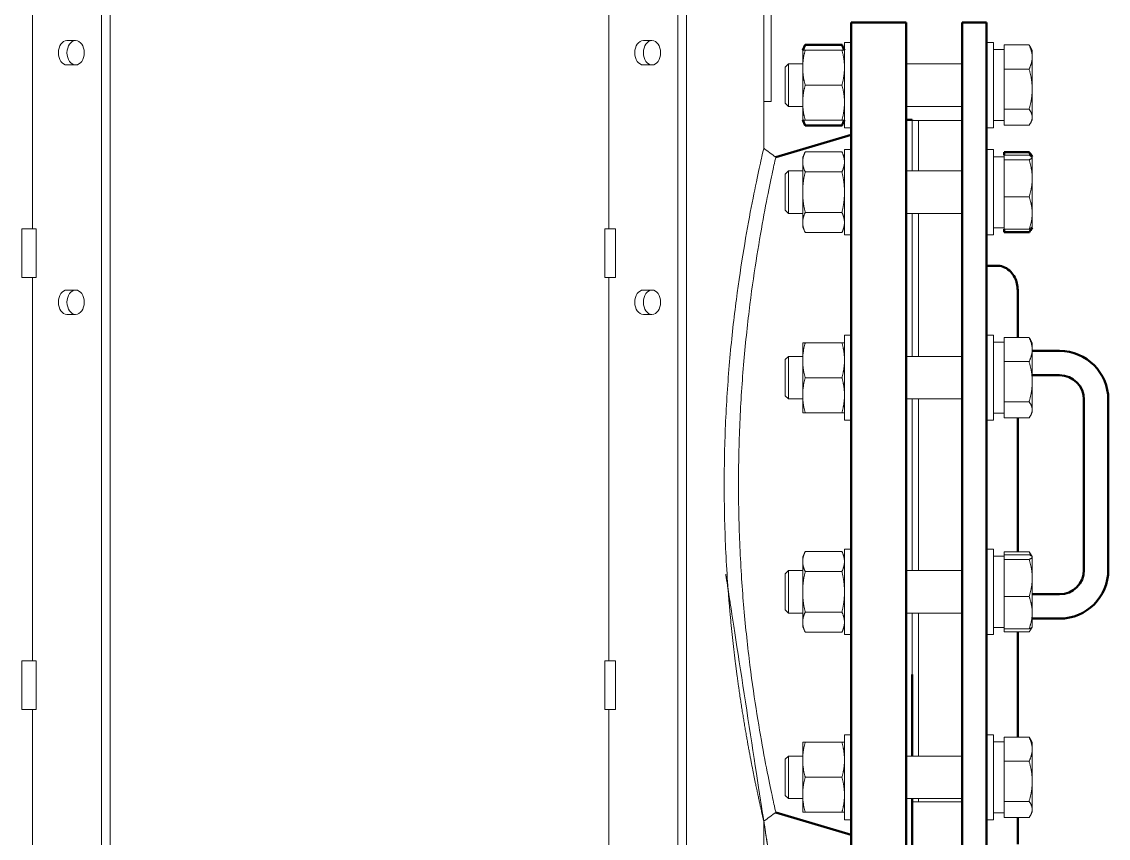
# Model space of a CAD drawing. Header units: inches. Extents: x 20 to 536, y 8 to 344.
# Drawn here: x 125.59 to 147.92, y 90.6 to 107.38 of the extents above; entities that cross this region are included whole.
import ezdxf

# ---------------------------------------------------------------- set-up
doc = ezdxf.new("R2010")
doc.units = ezdxf.units.IN
doc.header["$LTSCALE"] = 16
doc.header["$MEASUREMENT"] = 0
doc.layers.add('Visible (ANSI)', color=7, linetype='Continuous', lineweight=50)

msp = doc.modelspace()

# ---------------------------------------------------------------- linework, layer by layer
at = {"layer": 'Visible (ANSI)', "linetype": 'Continuous', "lineweight": 18}
for p, q in [((140.8424364950176, 104.7793443853325), (140.8424364950176, 126.1182520764496)), ((127.2307113046314, 84.86565376194834), (127.2307113046314, 113.6156537619483)), ((127.4074879999281, 113.6156537619483), (127.4074879999281, 84.86565376194834)), ((139.0747498895096, 84.86565376194834), (139.0747498895096, 113.6156537619483)), ((139.2515265848062, 113.6156537619483), (139.2515265848062, 84.86565376194832)), ((125.8164977422587, 111.0056537619483), (125.8164977422587, 103.1256537619483)), ((137.6605363271369, 111.0056537619483), (137.6605363271369, 103.1256537619483)), ((140.9967710673437, 108.2406537619484), (140.9967710673437, 105.7406537619484)), ((126.5236045234451, 106.9906537619483), (126.7003812187417, 106.9906537619483)), ((138.3676431083232, 106.9906537619483), (138.5444198036198, 106.9906537619483)), ((142.4997872552088, 106.9510232854053), (142.4997872552088, 105.2010232854053)), ((142.6404122552088, 106.9510232854053), (142.4997872552088, 106.9510232854053)), ((145.5610372552088, 106.9510232854053), (145.4204122552088, 106.9510232854053)), ((145.5610372552088, 105.2010232854053), (145.5610372552088, 106.9510232854053)), ((141.6407872552088, 106.7950232854053), (141.6407872552086, 106.4355232854053)), ((141.6926545101151, 106.7950232854053), (142.4479200003022, 106.7950232854053)), ((145.7800372552088, 106.8055232854053), (145.5610372552088, 106.8055232854053)), ((145.7800372552087, 106.7272982821827), (145.7800372552088, 106.9004222625747)), ((145.7800372552088, 106.9004222625747), (146.2939660945222, 106.9004222625747)), ((145.7800372552087, 106.7272982821827), (145.7800372552086, 106.5784232514915)), ((146.3581622552088, 106.7947732854053), (146.3210598768252, 106.8590364898474)), ((146.3581622552087, 106.6528607668371), (146.3581622552088, 106.7947732854053)), ((141.2800372552088, 106.4473732854053), (141.3461911922167, 106.5135232854053)), ((141.3461911922167, 106.5135232854053), (141.3461911922167, 105.6385232854053)), ((141.6407872552088, 106.5135232854053), (141.3461911922167, 106.5135232854053)), ((144.9204122552088, 106.5135232854053), (143.7654122552088, 106.5135232854053)), ((145.7800372552086, 106.4052992710996), (145.7800372552086, 106.5784232514915)), ((146.3581622552086, 105.9930997825149), (146.3581622552087, 106.6528607668371)), ((126.7003812187417, 106.4906537619483), (126.5236045234451, 106.4906537619483)), ((138.5444198036198, 106.4906537619483), (138.3676431083232, 106.4906537619483)), ((141.2800372552088, 105.7046732854053), (141.2800372552088, 106.4473732854053)), ((141.6407872552086, 106.4355232854053), (141.6407872552086, 105.7165232854053)), ((145.7800372552086, 106.1170411315747), (145.7800372552086, 106.4052992710996)), ((145.7800372552086, 106.4052992710996), (146.2939660945219, 106.4052992710996)), ((141.692654510115, 106.0760232854053), (142.4479200003021, 106.0760232854053)), ((145.7800372552086, 106.1170411315747), (145.7800372552086, 105.8691584334551)), ((145.7800372552086, 105.5809002939302), (145.7800372552086, 105.8691584334551)), ((146.3581622552087, 105.4162623010831), (146.3581622552086, 105.9930997825149)), ((140.8424364950222, 105.7406537619484), (140.8686302841127, 105.7406537619484)), ((140.9967710673437, 105.7406537619484), (140.8686302841128, 105.7406537619484)), ((141.2800372552088, 105.7046732854053), (141.3461911922167, 105.6385232854053)), ((141.6407872552088, 105.6385232854053), (141.3461911922167, 105.6385232854053)), ((141.6407872552086, 105.7165232854053), (141.6407872552088, 105.3570232854053)), ((144.9204122552088, 105.6385232854053), (143.7654122552088, 105.6385232854053)), ((145.7800372552087, 105.4657661347973), (145.7800372552086, 105.5809002939302)), ((145.7800372552086, 105.5809002939302), (146.293966094522, 105.5809002939302)), ((145.7800372552087, 105.4657661347973), (145.7800372552088, 105.3667584673689)), ((146.3581622552088, 105.3572732854053), (146.3581622552087, 105.4162623010831)), ((141.6926545101151, 105.3570232854053), (142.4479200003022, 105.3570232854053)), ((142.6404122552088, 105.2010232854053), (142.4997872552088, 105.2010232854053)), ((143.8904122552092, 105.3505187619417), (143.8904122552081, 104.3135614020337)), ((143.8904122552092, 105.3505187619417), (144.0204122552092, 105.3505187619417)), ((144.0204122552081, 104.3135614020337), (144.0204122552092, 105.3505187619417)), ((144.0204122552081, 104.3135614020337), (144.0204122552092, 105.3505187619417)), ((144.0204122552092, 105.3505187619417), (144.9204122552092, 105.3505187619417)), ((145.5610372552088, 105.2010232854053), (145.4204122552088, 105.2010232854053)), ((145.7800372552088, 105.3465232854053), (145.5610372552088, 105.3465232854053)), ((145.7800372552088, 105.251624308236), (145.7800372552088, 105.3667584673689)), ((145.7800372552088, 105.251624308236), (146.2939660945222, 105.251624308236)), ((146.3581622552088, 105.3572732854053), (146.3210598768252, 105.2930100809632)), ((142.4997872552077, 104.7510614020338), (142.4997872552077, 103.0010614020337)), ((142.6404122552077, 104.7510614020338), (142.4997872552077, 104.7510614020338)), ((145.5610372552077, 104.7510614020338), (145.4204122552077, 104.7510614020338)), ((145.5610372552077, 103.0010614020337), (145.5610372552077, 104.7510614020338)), ((141.6407872552077, 104.5950614020337), (141.6926545101141, 104.7062910891284)), ((141.6407872552077, 104.5950614020337), (141.6407872552076, 104.4987336673548)), ((141.6407872552076, 104.4987336673548), (141.6407872552074, 103.8760614020338)), ((141.6926545101141, 104.7062910891284), (142.4479200003013, 104.7062910891284)), ((142.4997872552077, 104.5950614020337), (142.4479200003013, 104.7062910891284)), ((145.7800372552077, 104.6055614020338), (145.5610372552077, 104.6055614020338)), ((145.7800372552077, 104.6055614020338), (145.7800372552078, 104.6378877658322)), ((145.7800372552078, 104.6378877658322), (146.2939660945211, 104.6378877658322)), ((145.7800372552077, 104.6055614020338), (145.7800372552076, 104.5756163913145)), ((145.7800372552075, 104.5421359524004), (145.7800372552076, 104.5756163913145)), ((145.7800372552075, 104.2757568612671), (145.7800372552075, 104.5421359524004)), ((145.7800372552075, 104.5421359524004), (146.2939660945209, 104.5421359524004)), ((146.3581622552077, 104.5948114020338), (146.3553726096053, 104.5996432099522)), ((146.3581622552076, 104.5900118591163), (146.3581622552077, 104.5948114020338)), ((146.3581622552074, 104.1612227705011), (146.3581622552076, 104.5900118591163)), ((141.2800372552077, 104.2474114020337), (141.3461911922155, 104.3135614020337)), ((141.3461911922155, 104.3135614020337), (141.3461911922155, 103.4385614020338)), ((141.6407872552076, 104.3135614020337), (141.3461911922155, 104.3135614020337)), ((141.6926545101139, 104.2911762455811), (142.447920000301, 104.2911762455811)), ((144.9204122552077, 104.3135614020337), (143.7654122552077, 104.3135614020337)), ((145.7800372552075, 104.2757568612671), (145.7800372552075, 104.0466886797351)), ((141.2800372552077, 103.5047114020338), (141.2800372552077, 104.2474114020337)), ((145.7800372552074, 103.7803095886019), (145.7800372552075, 104.0466886797351)), ((146.3581622552075, 103.4472723134186), (146.3581622552074, 104.1612227705011)), ((141.6407872552075, 103.8760614020338), (141.6407872552076, 103.2533891367127)), ((145.7800372552075, 103.5474109363828), (145.7800372552074, 103.7803095886019)), ((145.7800372552074, 103.7803095886019), (146.2939660945208, 103.7803095886019)), ((141.2800372552077, 103.5047114020338), (141.3461911922155, 103.4385614020338)), ((141.6407872552076, 103.4385614020338), (141.3461911922155, 103.4385614020338)), ((141.6926545101139, 103.4609465584864), (142.447920000301, 103.4609465584864)), ((144.9204122552077, 103.4385614020338), (143.7654122552077, 103.4385614020338)), ((143.8904122552078, 103.4385614020338), (143.8904122552072, 100.5031156453195)), ((144.0204122552072, 100.5031156453195), (144.0204122552077, 103.4385614020338)), ((144.0204122552072, 100.5031156453195), (144.0204122552077, 103.4385614020338)), ((145.7800372552075, 103.5474109363828), (145.7800372552075, 103.3471336904544)), ((146.3581622552077, 103.1573114020338), (146.3581622552075, 103.4472723134186)), ((141.6407872552076, 103.2533891367127), (141.6407872552077, 103.1570614020338)), ((141.6407872552077, 103.1570614020338), (141.6926545101141, 103.0458317149391)), ((142.4997872552077, 103.1570614020338), (142.4479200003012, 103.0458317149391)), ((145.7800372552076, 103.1142350382353), (145.7800372552075, 103.3471336904544)), ((146.3581622552077, 103.1573114020338), (146.3553726096053, 103.1524795941153)), ((125.5934338435911, 103.1256537619483), (125.8931231220324, 103.1256537619483)), ((125.5934338435911, 103.1256537619483), (125.5934338435911, 102.1256537619483)), ((125.8931231220324, 103.1256537619483), (125.8931231220324, 102.1256537619483)), ((137.5728009048777, 103.1256537619483), (137.7931188486094, 103.1256537619483)), ((137.5728009048777, 103.1256537619483), (137.5728009048777, 102.1256537619483)), ((137.7931188486094, 103.1256537619483), (137.7931188486094, 102.1256537619483)), ((141.6926545101141, 103.0458317149391), (142.4479200003012, 103.0458317149391)), ((142.6404122552077, 103.0010614020337), (142.4997872552077, 103.0010614020337)), ((145.5610372552077, 103.0010614020337), (145.4204122552077, 103.0010614020337)), ((145.7800372552077, 103.1465614020338), (145.5610372552077, 103.1465614020338)), ((145.7800372552076, 103.1142350382353), (146.293966094521, 103.1142350382353)), ((125.5934338435911, 102.1256537619483), (125.8931231220324, 102.1256537619483)), ((125.8164977422587, 102.1256537619483), (125.8164977422587, 94.24565376194832)), ((137.5728009048777, 102.1256537619483), (137.7931188486094, 102.1256537619483)), ((137.6605363271369, 102.1256537619483), (137.6605363271369, 94.24565376194832)), ((126.5236045234451, 101.8656537619483), (126.7003812187417, 101.8656537619483)), ((138.3676431083232, 101.8656537619483), (138.5444198036198, 101.8656537619483)), ((126.7003812187417, 101.3656537619483), (126.5236045234451, 101.3656537619483)), ((138.5444198036198, 101.3656537619483), (138.3676431083232, 101.3656537619483)), ((142.499787255207, 100.9406156453195), (142.499787255207, 99.19061564531947)), ((142.640412255207, 100.9406156453195), (142.499787255207, 100.9406156453195)), ((145.561037255207, 100.9406156453195), (145.420412255207, 100.9406156453195)), ((145.561037255207, 99.19061564531945), (145.561037255207, 100.9406156453195)), ((141.640787255207, 100.7846156453195), (141.6407872552068, 100.4251156453195)), ((141.6926545101133, 100.7846156453195), (142.4479200003005, 100.7846156453195)), ((145.780037255207, 100.7951156453195), (145.561037255207, 100.7951156453195)), ((145.7800372552069, 100.7168906420969), (145.780037255207, 100.8900146224888)), ((145.780037255207, 100.8900146224888), (146.2939660945204, 100.8900146224888)), ((145.7800372552069, 100.7168906420969), (145.7800372552068, 100.5680156114056)), ((146.358162255207, 100.7843656453195), (146.3210598768234, 100.8486288497616)), ((146.3581622552069, 100.6424531267512), (146.358162255207, 100.7843656453195)), ((141.280037255207, 100.4369656453195), (141.3461911922149, 100.5031156453195)), ((141.3461911922149, 100.5031156453195), (141.3461911922149, 99.62811564531947)), ((141.640787255207, 100.5031156453195), (141.3461911922149, 100.5031156453195)), ((144.920412255207, 100.5031156453195), (143.765412255207, 100.5031156453195)), ((145.7800372552068, 100.3948916310137), (145.7800372552068, 100.5680156114056)), ((146.3581622552068, 99.98269214242903), (146.3581622552069, 100.6424531267512)), ((141.280037255207, 99.69426564531946), (141.280037255207, 100.4369656453195)), ((141.6407872552068, 100.4251156453195), (141.6407872552068, 99.70611564531947)), ((145.7800372552068, 100.1066334914889), (145.7800372552068, 100.3948916310137)), ((145.7800372552068, 100.3948916310137), (146.2939660945202, 100.3948916310137)), ((141.6926545101132, 100.0656156453195), (142.4479200003003, 100.0656156453195)), ((145.7800372552068, 100.1066334914889), (145.7800372552068, 99.8587507933692)), ((145.7800372552068, 99.57049265384437), (145.7800372552068, 99.8587507933692)), ((146.3581622552069, 99.40585466099725), (146.3581622552068, 99.98269214242903)), ((141.280037255207, 99.69426564531946), (141.3461911922149, 99.62811564531947)), ((141.640787255207, 99.62811564531947), (141.3461911922149, 99.62811564531947)), ((141.6407872552068, 99.70611564531947), (141.640787255207, 99.34661564531947)), ((144.920412255207, 99.62811564531947), (143.765412255207, 99.62811564531947)), ((143.8904122552071, 99.62811564531947), (143.8904122552072, 96.10319187857662)), ((144.0204122552072, 96.10319187857664), (144.0204122552071, 99.62811564531947)), ((144.0204122552072, 96.10319187857662), (144.0204122552071, 99.62811564531947)), ((145.7800372552069, 99.45535849471146), (145.7800372552068, 99.57049265384437)), ((145.7800372552068, 99.57049265384437), (146.2939660945202, 99.57049265384437)), ((145.7800372552069, 99.45535849471146), (145.780037255207, 99.35635082728305)), ((145.780037255207, 99.24121666815013), (145.780037255207, 99.35635082728305)), ((146.358162255207, 99.34686564531947), (146.3581622552069, 99.40585466099725)), ((141.6926545101133, 99.34661564531947), (142.4479200003005, 99.34661564531947)), ((142.640412255207, 99.19061564531947), (142.499787255207, 99.19061564531947)), ((145.561037255207, 99.19061564531945), (145.420412255207, 99.19061564531945)), ((145.780037255207, 99.33611564531947), (145.561037255207, 99.33611564531947)), ((145.780037255207, 99.24121666815013), (146.2939660945204, 99.24121666815013)), ((146.358162255207, 99.34686564531947), (146.3210598768234, 99.2826024408774)), ((141.640787255207, 96.38469187857663), (141.6926545101135, 96.49592156567131)), ((141.6926545101135, 96.49592156567131), (142.4479200003006, 96.49592156567131)), ((142.499787255207, 96.38469187857663), (142.4479200003006, 96.49592156567131)), ((142.499787255207, 96.54069187857664), (142.499787255207, 94.79069187857664)), ((142.640412255207, 96.54069187857664), (142.499787255207, 96.54069187857664)), ((145.561037255207, 96.54069187857664), (145.420412255207, 96.54069187857664)), ((145.561037255207, 94.79069187857662), (145.561037255207, 96.54069187857664)), ((145.7800372552119, 96.42751824237511), (145.7800372552119, 96.49009085574653)), ((145.7800372552119, 96.49009085574653), (146.2939660945252, 96.49009085574653)), ((141.640787255207, 96.38469187857663), (141.6407872552069, 96.28836414389764)), ((141.6407872552069, 96.28836414389764), (141.6407872552068, 95.66569187857664)), ((145.780037255207, 96.39519187857663), (145.561037255207, 96.39519187857663)), ((145.780037255207, 96.39519187857664), (145.7800372552071, 96.42751824237513)), ((145.7800372552071, 96.42751824237513), (146.2939660945205, 96.42751824237513)), ((145.780037255207, 96.39519187857664), (145.7800372552069, 96.3652468678574)), ((145.7800372552068, 96.33176642894324), (145.7800372552069, 96.3652468678574)), ((145.7800372552068, 96.06538733781001), (145.7800372552068, 96.33176642894324)), ((145.7800372552068, 96.33176642894324), (146.2939660945202, 96.33176642894324)), ((146.3553726096097, 96.38927368649522), (146.3210598768283, 96.44870508301926)), ((146.358162255207, 96.38444187857664), (146.3553726096046, 96.38927368649509)), ((146.358162255207, 96.37964233565918), (146.358162255207, 96.38444187857664)), ((146.3581622552068, 95.950853247044), (146.358162255207, 96.37964233565918)), ((141.280037255207, 96.03704187857663), (141.3461911922149, 96.10319187857664)), ((141.280037255207, 95.29434187857663), (141.280037255207, 96.03704187857663)), ((141.3461911922149, 96.10319187857664), (141.3461911922149, 95.22819187857662)), ((141.640787255207, 96.10319187857664), (141.3461911922149, 96.10319187857664)), ((141.6926545101132, 96.08080672212397), (142.4479200003004, 96.08080672212397)), ((144.920412255207, 96.10319187857664), (143.765412255207, 96.10319187857664)), ((145.7800372552068, 96.06538733781001), (145.7800372552068, 95.83631915627798)), ((145.7800372552068, 95.56994006514475), (145.7800372552068, 95.83631915627798)), ((146.3581622552068, 95.23690278996145), (146.3581622552068, 95.950853247044)), ((141.6407872552068, 95.66569187857664), (141.6407872552069, 95.04301961325562)), ((145.7800372552068, 95.33704141292567), (145.7800372552068, 95.56994006514475)), ((145.7800372552068, 95.56994006514475), (146.2939660945202, 95.56994006514475)), ((145.7800372552068, 95.33704141292566), (145.7800372552068, 95.13676416699724)), ((141.280037255207, 95.29434187857663), (141.3461911922149, 95.22819187857662)), ((141.640787255207, 95.22819187857664), (141.3461911922149, 95.22819187857664)), ((141.6926545101132, 95.2505770350293), (142.4479200003004, 95.2505770350293)), ((144.920412255207, 95.22819187857662), (143.765412255207, 95.22819187857662)), ((143.8904122552073, 95.22819187857661), (143.8904122552076, 93.9672927532099)), ((144.0204122552081, 92.29274612186249), (144.0204122552073, 95.22819187857661)), ((144.0204122552081, 92.29274612186249), (144.0204122552073, 95.22819187857662)), ((145.7800372552069, 94.90386551477813), (145.7800372552068, 95.13676416699722)), ((146.358162255207, 94.94694187857664), (146.3581622552068, 95.23690278996145)), ((141.6407872552069, 95.04301961325562), (141.640787255207, 94.94669187857663)), ((141.640787255207, 94.94669187857663), (141.6926545101135, 94.83546219148195)), ((142.499787255207, 94.94669187857663), (142.4479200003006, 94.83546219148195)), ((145.780037255207, 94.93619187857664), (145.561037255207, 94.93619187857664)), ((145.7800372552119, 94.84129290140785), (145.7800372552119, 94.90386551477813)), ((145.7800372552069, 94.90386551477813), (146.2939660945203, 94.90386551477813)), ((146.3553726096092, 94.94211007065832), (146.3210598768283, 94.88267867413512)), ((146.358162255207, 94.94694187857664), (146.3553726096046, 94.94211007065817)), ((141.6926545101135, 94.83546219148195), (142.4479200003006, 94.83546219148195)), ((142.640412255207, 94.79069187857664), (142.499787255207, 94.79069187857664)), ((145.561037255207, 94.79069187857662), (145.420412255207, 94.79069187857662)), ((145.7800372552119, 94.84129290140785), (146.2939660945253, 94.84129290140785)), ((125.5934338435911, 94.24565376194833), (125.8931231220324, 94.24565376194833)), ((125.5934338435911, 94.24565376194833), (125.5934338435911, 93.24565376194833)), ((125.8931231220324, 94.24565376194833), (125.8931231220324, 93.24565376194832)), ((137.5728009048777, 94.24565376194833), (137.7931188486094, 94.24565376194833)), ((137.5728009048777, 94.24565376194833), (137.5728009048777, 93.24565376194832)), ((137.7931188486094, 94.24565376194833), (137.7931188486094, 93.24565376194832)), ((125.5934338435911, 93.24565376194833), (125.8931231220324, 93.24565376194832)), ((125.8164977422587, 93.24565376194832), (125.8164977422587, 85.36565376194832)), ((137.5728009048777, 93.24565376194832), (137.7931188486094, 93.24565376194832)), ((137.6605363271369, 93.24565376194832), (137.6605363271369, 85.36565376194832)), ((142.4997872552077, 92.73024612186249), (142.4997872552077, 90.98024612186249)), ((142.6404122552077, 92.73024612186249), (142.4997872552077, 92.73024612186249)), ((145.5610372552077, 92.7302461218625), (145.4204122552077, 92.7302461218625)), ((145.5610372552077, 90.98024612186248), (145.5610372552077, 92.7302461218625)), ((145.7800372552076, 92.50652111863991), (145.7800372552076, 92.67964509903183)), ((145.7800372552076, 92.67964509903183), (146.293966094521, 92.67964509903183)), ((141.6407872552077, 92.57424612186249), (141.6407872552075, 92.21474612186249)), ((141.692654510114, 92.57424612186249), (142.4479200003011, 92.57424612186249)), ((145.7800372552077, 92.58474612186248), (145.5610372552077, 92.58474612186248)), ((145.7800372552076, 92.5065211186399), (145.7800372552075, 92.35764608794864)), ((146.3581622552077, 92.57399612186249), (146.3210598768241, 92.63825932630456)), ((146.3581622552075, 92.43208360329427), (146.3581622552077, 92.57399612186249)), ((141.2800372552077, 92.2265961218625), (141.3461911922155, 92.29274612186249)), ((141.2800372552077, 91.48389612186249), (141.2800372552077, 92.2265961218625)), ((141.3461911922155, 92.29274612186249), (141.3461911922155, 91.41774612186249)), ((141.6407872552076, 92.29274612186249), (141.3461911922155, 92.29274612186249)), ((141.6407872552075, 92.21474612186249), (141.6407872552075, 91.4957461218625)), ((144.9204122552077, 92.29274612186249), (143.7654122552077, 92.29274612186249)), ((145.7800372552074, 92.18452210755672), (145.7800372552075, 92.35764608794865)), ((146.3581622552074, 91.77232261897205), (146.3581622552075, 92.43208360329427)), ((145.7800372552074, 91.89626396803185), (145.7800372552074, 92.18452210755672)), ((145.7800372552074, 92.18452210755672), (146.2939660945208, 92.18452210755672)), ((141.6926545101139, 91.85524612186249), (142.447920000301, 91.85524612186249)), ((145.7800372552074, 91.89626396803185), (145.7800372552075, 91.64838126991226)), ((146.3581622552076, 91.19548513754027), (146.3581622552074, 91.77232261897205)), ((145.7800372552075, 91.3601231303874), (145.7800372552075, 91.64838126991226)), ((141.2800372552077, 91.48389612186249), (141.3461911922155, 91.41774612186249)), ((141.6407872552076, 91.41774612186249), (141.3461911922155, 91.41774612186249)), ((141.6407872552075, 91.4957461218625), (141.6407872552077, 91.1362461218625)), ((144.9204122552077, 91.41774612186249), (143.7654122552077, 91.41774612186249)), ((143.8904122552092, 91.35051876194167), (144.0204122552092, 91.35051876194167)), ((144.0204122552092, 91.35051876194167), (144.0204122552089, 91.41774612186248)), ((144.0204122552092, 91.35051876194167), (144.0204122552089, 91.41774612186248)), ((144.0204122552092, 91.35051876194167), (144.9204122552092, 91.35051876194167)), ((145.7800372552076, 91.24498897125446), (145.7800372552075, 91.3601231303874)), ((145.7800372552075, 91.3601231303874), (146.2939660945208, 91.3601231303874)), ((141.692654510114, 91.1362461218625), (142.4479200003011, 91.1362461218625)), ((145.7800372552077, 91.12574612186249), (145.5610372552077, 91.12574612186249)), ((145.7800372552076, 91.24498897125446), (145.7800372552076, 91.14598130382609)), ((145.7800372552077, 91.03084714469315), (145.7800372552076, 91.14598130382609)), ((146.3581622552077, 91.13649612186249), (146.3210598768241, 91.07223291742042)), ((146.3581622552077, 91.13649612186249), (146.3581622552076, 91.19548513754027)), ((140.8424364950176, 78.86565376194835), (140.8424364950176, 90.95196313856424)), ((142.6404122552077, 90.98024612186249), (142.4997872552077, 90.98024612186249)), ((145.5610372552077, 90.98024612186248), (145.4204122552077, 90.98024612186248)), ((145.7800372552077, 91.03084714469315), (146.2939660945211, 91.03084714469315))]:
    msp.add_line(p, q, dxfattribs=at)
at = {"layer": 'Visible (ANSI)'}
for p, q in [((142.6404122552094, 88.36565376194835), (142.6404122552094, 107.3656537619483)), ((142.6404122552094, 107.3656537619483), (143.7654122552094, 107.3656537619483)), ((143.7654122552094, 88.36565376194835), (143.7654122552094, 107.3656537619483)), ((144.9204122552094, 107.3656537619483), (144.9204122552094, 88.36565376194837)), ((145.4204122552094, 107.3656537619483), (144.9204122552094, 107.3656537619483)), ((145.4204122552094, 88.36565376194837), (145.4204122552094, 107.3656537619483)), ((141.6407872552101, 106.7950232854054), (141.6926545101165, 106.9062529725001)), ((141.6926545101165, 106.9062529725001), (142.4479200003037, 106.9062529725001)), ((142.4997872552101, 106.7950232854054), (142.4479200003037, 106.9062529725001)), ((141.6407872552101, 105.3570232854055), (141.6926545101165, 105.2457935983108)), ((141.6926545101165, 105.2457935983108), (142.4479200003037, 105.2457935983108)), ((142.4997872552101, 105.3570232854055), (142.4479200003037, 105.2457935983108)), ((143.7654122552094, 105.3656537619483), (143.8904122552094, 105.3656537619483)), ((143.8904122552093, 105.3505187619417), (143.8904122552094, 105.3656537619483)), ((141.0883564749668, 104.5956808670764), (142.6404122552094, 105.0556537619483)), ((145.7800372552112, 104.6378877658322), (145.7800372552112, 104.7004603792035)), ((145.7800372552112, 104.7004603792035), (146.2939660945246, 104.7004603792035)), ((146.355372609609, 104.5996432099523), (146.3210598768276, 104.6590746064763)), ((146.3553726096087, 103.1524795941154), (146.3210598768276, 103.0930481975921)), ((145.7800372552113, 103.0516624248649), (145.7800372552112, 103.1142350382353)), ((145.7800372552113, 103.0516624248649), (146.2939660945246, 103.0516624248649)), ((145.4552784202813, 102.3656537619483), (145.420412255216, 102.3656537619483)), ((145.632055115578, 102.3656537619483), (145.4552784202813, 102.3656537619483)), ((146.0588318108746, 100.8900146224888), (146.0588318108746, 101.8656537619483)), ((146.920412255208, 100.6156537619482), (146.358162255208, 100.6156537619482)), ((146.920412255208, 100.1156537619482), (146.358162255208, 100.1156537619482)), ((147.420412255208, 96.11565376194817), (147.420412255208, 99.61565376194817)), ((147.920412255208, 96.11565376194817), (147.920412255208, 99.61565376194817)), ((146.0588318108746, 96.49009085574653), (146.0588318108746, 99.24121666815014)), ((146.358162255208, 95.61565376194817), (146.920412255208, 95.61565376194817)), ((146.358162255208, 95.11565376194817), (146.920412255208, 95.11565376194817)), ((146.0588318108746, 92.67964509903183), (146.0588318108746, 94.84129290140787)), ((143.890412255208, 92.29274612186249), (143.8904122552075, 93.96729275320993)), ((143.8904122552094, 90.36565376194834), (143.8904122552083, 91.41774612186249)), ((141.0883564749668, 91.13562665682025), (142.6404122552094, 90.67565376194834)), ((146.0588318108746, 90.4796832156607), (146.0588318108746, 91.03084714469317))]:
    msp.add_line(p, q, dxfattribs=at)
for centre, radius, start, end in [((146.920412255208, 99.61565376194817), 0.9999999999999974, 0, 90), ((146.920412255208, 99.61565376194817), 0.4999999999999977, 0, 90), ((146.920412255208, 96.11565376194817), 0.9999999999999996, 270, 0), ((146.920412255208, 96.11565376194817), 0.4999999999999998, 270, 0)]:
    msp.add_arc(centre, radius, start, end, dxfattribs=at)
at = {"layer": 'Visible (ANSI)', "linetype": 'Continuous', "lineweight": 18}
for centre, major_axis, ratio, start_param, end_param in [((126.5236045234451, 106.7406537619483), (-2.293387769861621e-16, -0.2500000000000004), 0.7071067811863375, 3.141592653589795, 6.283185307179588), ((126.7003812187418, 106.7406537619483), (3.29183704568416e-16, 0.2500000000000004), 0.7071067811863375, 3.23705156018269e-15, 3.141592653589796), ((126.7003812187417, 106.7406537619483), (2.05554377113038e-16, 0.2500000000000004), 0.7071067811863375, 3.141592653589795, 6.283185307179588), ((138.3676431083232, 106.7406537619483), (-2.273724032820595e-16, -0.2500000000000004), 0.7071067811863375, 3.141592653589795, 6.283185307179588), ((138.5444198036199, 106.7406537619483), (3.272173308643134e-16, 0.2500000000000004), 0.7071067811863375, 3.23705156018269e-15, 3.141592653589796), ((138.5444198036198, 106.7406537619483), (2.035880034089354e-16, 0.2500000000000004), 0.7071067811863375, 3.141592653589795, 6.283185307179588), ((126.5236045234451, 101.6156537619483), (-3.118893680809409e-16, -0.2500000000000001), 0.7071067811863374, 3.141592653589796, 6.283185307179589), ((126.7003812187418, 101.6156537619483), (2.902404666750599e-16, 0.2499999999999994), 0.7071067811863374, 2.796459118650264e-15, 3.141592653589796), ((126.7003812187417, 101.6156537619483), (3.600910364322611e-16, 0.2499999999999998), 0.7071067811863374, 3.141592653589797, 6.28318530717959), ((138.3676431083232, 101.6156537619483), (-3.099229943768383e-16, -0.2500000000000001), 0.7071067811863374, 3.141592653589796, 6.283185307179589), ((138.5444198036199, 101.6156537619483), (2.882740929709573e-16, 0.2499999999999994), 0.7071067811863374, 2.796459118650264e-15, 3.141592653589796), ((138.5444198036198, 101.6156537619483), (3.581246627281584e-16, 0.2499999999999998), 0.7071067811863374, 3.141592653589797, 6.28318530717959)]:
    msp.add_ellipse(centre, major_axis=major_axis, ratio=ratio, start_param=start_param, end_param=end_param, dxfattribs=at)
for points, weights in [([(141.6407872552088, 106.7950232854053), (141.6407872552087, 106.7950232854053), (141.6926545101151, 106.7950232854053)], [1, 1.037954849302038, 1]), ([(141.6926545101151, 106.7950232854053), (141.6407872552087, 106.6023678160473), (141.6407872552086, 106.4355232854053)], [1, 1.037954849302034, 1]), ([(142.4997872552086, 106.4355232854053), (142.4997872552087, 106.6023678160473), (142.4479200003022, 106.7950232854053)], [1, 1.03795484930203, 1]), ([(142.4479200003022, 106.7950232854053), (142.4997872552088, 106.7950232854053), (142.4997872552088, 106.7950232854053)], [1, 1.037954849302043, 1]), ([(146.3581622552087, 106.6528607668371), (146.3581622552087, 106.7677544568548), (146.2939660945222, 106.9004222625747)], [1, 1.043141395740166, 1.010018749357401]), ([(146.2939660945222, 106.9004222625747), (146.3094604244302, 106.8791273307355), (146.3210598768252, 106.8590364898474)], [1.010018749357404, 1.017819137323476, 1.021389897303856]), ([(146.293966094522, 106.4052992710996), (146.3581622552086, 106.5379670768194), (146.3581622552087, 106.6528607668371)], [1.010018749357404, 1.043141395740184, 1]), ([(141.6407872552086, 106.4355232854053), (141.6407872552086, 106.2686787547633), (141.692654510115, 106.0760232854053)], [1, 1.037954849302041, 1]), ([(142.4479200003021, 106.0760232854053), (142.4997872552086, 106.2686787547633), (142.4997872552086, 106.4355232854053)], [1, 1.037954849302041, 1]), ([(146.3581622552086, 105.9930997825149), (146.3581622552086, 106.184402230926), (146.2939660945219, 106.4052992710996)], [1, 1.043141395740166, 1.010018749357401]), ([(141.692654510115, 106.0760232854053), (141.6407872552086, 105.8833678160474), (141.6407872552086, 105.7165232854053)], [1, 1.037954849302045, 1]), ([(142.4997872552086, 105.7165232854053), (142.4997872552086, 105.8833678160474), (142.4479200003021, 106.0760232854053)], [1, 1.037954849302038, 1]), ([(146.293966094522, 105.5809002939302), (146.3581622552086, 105.8017973341038), (146.3581622552086, 105.9930997825149)], [1.010018749357404, 1.043141395740183, 1]), ([(141.6407872552086, 105.7165232854053), (141.6407872552087, 105.5496787547633), (141.6926545101151, 105.3570232854053)], [1, 1.037954849302045, 1]), ([(142.4479200003022, 105.3570232854053), (142.4997872552087, 105.5496787547633), (142.4997872552086, 105.7165232854053)], [1, 1.037954849302038, 1]), ([(146.3581622552087, 105.4162623010831), (146.3581622552087, 105.4926710594765), (146.293966094522, 105.5809002939302)], [1, 1.043141395740174, 1.010018749357402]), ([(146.2939660945222, 105.251624308236), (146.3581622552088, 105.3398535426897), (146.3581622552087, 105.4162623010831)], [1.010018749357407, 1.043141395740193, 1]), ([(141.6926545101151, 105.3570232854053), (141.6407872552087, 105.3570232854053), (141.6407872552088, 105.3570232854053)], [1, 1.037954849302059, 1]), ([(142.4997872552088, 105.3570232854053), (142.4997872552088, 105.3570232854053), (142.4479200003022, 105.3570232854053)], [1, 1.037954849302036, 1]), ([(141.6926545101141, 104.7062910891284), (141.6407872552076, 104.5950614020337), (141.6407872552076, 104.4987336673548)], [1, 1.037954849302018, 1]), ([(141.6407872552076, 104.4987336673548), (141.6407872552075, 104.4024059326758), (141.6926545101139, 104.2911762455811)], [1, 1.037954849302038, 1]), ([(142.4997872552076, 104.4987336673548), (142.4997872552076, 104.5950614020337), (142.4479200003013, 104.7062910891284)], [1, 1.03795484930202, 1]), ([(142.447920000301, 104.2911762455811), (142.4997872552075, 104.4024059326758), (142.4997872552076, 104.4987336673548)], [1, 1.037954849302043, 1]), ([(146.3581622552076, 104.5900118591163), (146.3581622552077, 104.6122311447494), (146.2939660945211, 104.6378877658322)], [1, 1.043141395740174, 1.010018749357402]), ([(146.2939660945209, 104.5421359524004), (146.3581622552076, 104.5677925734833), (146.3581622552076, 104.5900118591163)], [1.010018749357404, 1.043141395740182, 1]), ([(146.3581622552074, 104.1612227705011), (146.3581622552075, 104.3380051934478), (146.2939660945209, 104.5421359524004)], [1, 1.043141395740166, 1.010018749357401]), ([(141.6926545101139, 104.2911762455811), (141.6407872552074, 104.0687168713917), (141.6407872552074, 103.8760614020338)], [1, 1.037954849302034, 1]), ([(142.4997872552075, 103.8760614020338), (142.4997872552075, 104.0687168713917), (142.447920000301, 104.2911762455811)], [1, 1.03795484930203, 1]), ([(146.2939660945208, 103.7803095886019), (146.3581622552074, 103.9844403475544), (146.3581622552074, 104.1612227705011)], [1.010018749357404, 1.043141395740184, 1]), ([(141.6407872552074, 103.8760614020338), (141.6407872552074, 103.6834059326758), (141.6926545101139, 103.4609465584864)], [1, 1.037954849302041, 1]), ([(142.447920000301, 103.4609465584864), (142.4997872552075, 103.6834059326758), (142.4997872552075, 103.8760614020338)], [1, 1.037954849302041, 1]), ([(146.3581622552075, 103.4472723134186), (146.3581622552074, 103.6018354507322), (146.2939660945208, 103.7803095886019)], [1, 1.043141395740166, 1.010018749357401]), ([(141.6926545101139, 103.4609465584864), (141.6407872552075, 103.3497168713917), (141.6407872552076, 103.2533891367127)], [1, 1.037954849302045, 1]), ([(142.4997872552076, 103.2533891367127), (142.4997872552075, 103.3497168713917), (142.447920000301, 103.4609465584864)], [1, 1.037954849302038, 1]), ([(146.293966094521, 103.1142350382353), (146.3581622552075, 103.2927091761049), (146.3581622552075, 103.4472723134186)], [1.010018749357404, 1.043141395740183, 1]), ([(141.6407872552076, 103.2533891367127), (141.6407872552076, 103.1570614020338), (141.6926545101141, 103.0458317149391)], [1, 1.037954849302045, 1]), ([(142.4479200003013, 103.0458317149391), (142.4997872552077, 103.1570614020338), (142.4997872552076, 103.2533891367127)], [1, 1.037954849302038, 1]), ([(146.3553726096053, 103.1524795941153), (146.3450882087215, 103.1346664892593), (146.293966094521, 103.1142350382353)], [1.014698607189673, 1.036220714739233, 1.010018749357402]), ([(141.640787255207, 100.7846156453195), (141.640787255207, 100.7846156453194), (141.6926545101133, 100.7846156453195)], [1, 1.037954849302033, 1]), ([(141.6926545101133, 100.7846156453195), (141.6407872552069, 100.5919601759615), (141.6407872552068, 100.4251156453195)], [1, 1.037954849302018, 1]), ([(142.4997872552068, 100.4251156453195), (142.4997872552069, 100.5919601759615), (142.4479200003005, 100.7846156453195)], [1, 1.03795484930202, 1]), ([(142.4479200003005, 100.7846156453195), (142.499787255207, 100.7846156453194), (142.499787255207, 100.7846156453195)], [1, 1.037954849302061, 1]), ([(146.2939660945204, 100.8900146224888), (146.3094604244284, 100.8687196906496), (146.3210598768234, 100.8486288497616)], [1.010018749357402, 1.017819137323474, 1.021389897303852]), ([(146.3581622552069, 100.6424531267512), (146.3581622552069, 100.757346816769), (146.2939660945204, 100.8900146224888)], [1, 1.043141395740174, 1.010018749357402]), ([(146.2939660945202, 100.3948916310137), (146.3581622552068, 100.5275594367335), (146.3581622552069, 100.6424531267512)], [1.010018749357404, 1.043141395740182, 1]), ([(141.6407872552068, 100.4251156453195), (141.6407872552068, 100.2582711146775), (141.6926545101132, 100.0656156453195)], [1, 1.037954849302038, 1]), ([(142.4479200003003, 100.0656156453195), (142.4997872552068, 100.2582711146775), (142.4997872552068, 100.4251156453195)], [1, 1.037954849302043, 1]), ([(146.3581622552068, 99.98269214242903), (146.3581622552068, 100.1739945908401), (146.2939660945202, 100.3948916310137)], [1, 1.043141395740166, 1.010018749357401]), ([(141.6926545101132, 100.0656156453195), (141.6407872552068, 99.87296017596148), (141.6407872552068, 99.70611564531947)], [1, 1.037954849302034, 1]), ([(142.4997872552068, 99.70611564531947), (142.4997872552068, 99.87296017596148), (142.4479200003003, 100.0656156453195)], [1, 1.03795484930203, 1]), ([(146.2939660945202, 99.57049265384437), (146.3581622552068, 99.79138969401794), (146.3581622552068, 99.98269214242903)], [1.010018749357404, 1.043141395740184, 1]), ([(141.6407872552068, 99.70611564531947), (141.6407872552069, 99.53927111467745), (141.6926545101133, 99.34661564531947)], [1, 1.037954849302041, 1]), ([(142.4479200003005, 99.34661564531947), (142.4997872552069, 99.53927111467745), (142.4997872552068, 99.70611564531947)], [1, 1.037954849302041, 1]), ([(146.3581622552069, 99.40585466099725), (146.3581622552069, 99.48226341939063), (146.2939660945202, 99.57049265384437)], [1, 1.043141395740166, 1.010018749357401]), ([(146.2939660945204, 99.24121666815013), (146.358162255207, 99.32944590260388), (146.3581622552069, 99.40585466099725)], [1.010018749357404, 1.043141395740183, 1]), ([(141.6926545101133, 99.34661564531947), (141.640787255207, 99.34661564531946), (141.640787255207, 99.34661564531947)], [1, 1.037954849302045, 1]), ([(142.499787255207, 99.34661564531947), (142.499787255207, 99.34661564531947), (142.4479200003005, 99.34661564531947)], [1, 1.037954849302038, 1]), ([(141.6926545101135, 96.49592156567131), (141.640787255207, 96.38469187857663), (141.6407872552069, 96.28836414389764)], [1, 1.037954849302037, 1]), ([(142.4997872552069, 96.28836414389764), (142.499787255207, 96.38469187857663), (142.4479200003006, 96.49592156567131)], [1, 1.037954849302064, 1]), ([(146.3267432687244, 96.41251605510952), (146.3133994592214, 96.4499298581974), (146.2939660945252, 96.49009085574653)], [1.022944373032268, 1.019821431664018, 1.010018749357402]), ([(146.2939660945252, 96.49009085574653), (146.3094604244333, 96.46879592390734), (146.3210598768283, 96.44870508301926)], [1.010018749357404, 1.017819137323477, 1.021389897303857]), ([(141.6407872552069, 96.28836414389764), (141.6407872552069, 96.19203640921866), (141.6926545101132, 96.08080672212397)], [1, 1.037954849302033, 1]), ([(142.4479200003004, 96.08080672212397), (142.4997872552069, 96.19203640921866), (142.4997872552069, 96.28836414389764)], [1, 1.037954849302061, 1]), ([(146.358162255207, 96.37964233565917), (146.358162255207, 96.40186162129223), (146.2939660945205, 96.42751824237513)], [1, 1.043141395740171, 1.010018749357402]), ([(146.2939660945202, 96.33176642894324), (146.3581622552069, 96.35742305002613), (146.358162255207, 96.37964233565917)], [1.010018749357402, 1.043141395740174, 1]), ([(146.3581622552068, 95.950853247044), (146.3581622552068, 96.1276356699907), (146.2939660945202, 96.33176642894324)], [1, 1.043141395740174, 1.010018749357402]), ([(141.6926545101132, 96.08080672212397), (141.6407872552068, 95.85834734793461), (141.6407872552068, 95.66569187857664)], [1, 1.037954849302018, 1]), ([(142.4997872552068, 95.66569187857664), (142.4997872552068, 95.85834734793461), (142.4479200003004, 96.08080672212397)], [1, 1.03795484930202, 1]), ([(146.2939660945202, 95.56994006514475), (146.3581622552068, 95.7740708240973), (146.3581622552068, 95.950853247044)], [1.010018749357404, 1.043141395740182, 1]), ([(141.6407872552068, 95.66569187857664), (141.6407872552068, 95.47303640921865), (141.6926545101132, 95.2505770350293)], [1, 1.037954849302038, 1]), ([(142.4479200003004, 95.2505770350293), (142.4997872552068, 95.47303640921865), (142.4997872552068, 95.66569187857664)], [1, 1.037954849302043, 1]), ([(146.3581622552068, 95.23690278996145), (146.3581622552068, 95.39146592727509), (146.2939660945201, 95.56994006514475)], [1, 1.043141395740166, 1.010018749357401]), ([(141.6926545101132, 95.2505770350293), (141.6407872552069, 95.1393473479346), (141.6407872552069, 95.04301961325562)], [1, 1.037954849302034, 1]), ([(142.4997872552069, 95.04301961325562), (142.4997872552069, 95.1393473479346), (142.4479200003004, 95.2505770350293)], [1, 1.03795484930203, 1]), ([(146.2939660945203, 94.90386551477813), (146.3581622552069, 95.0823396526478), (146.3581622552068, 95.23690278996145)], [1.010018749357404, 1.043141395740184, 1]), ([(141.6407872552069, 95.04301961325562), (141.640787255207, 94.94669187857663), (141.6926545101135, 94.83546219148195)], [1, 1.037954849302041, 1]), ([(142.4479200003006, 94.83546219148195), (142.499787255207, 94.94669187857663), (142.4997872552069, 95.04301961325562)], [1, 1.037954849302041, 1]), ([(146.3553726096046, 94.94211007065817), (146.3450882087209, 94.92429696580216), (146.2939660945203, 94.90386551477813)], [1.01469860718967, 1.036220714739227, 1.010018749357401]), ([(146.2939660945253, 94.84129290140785), (146.3278145554107, 94.88781318797048), (146.3435236807777, 94.9295221358608)], [1.010018749357402, 1.027216582859013, 1.023854694084949]), ([(146.293966094521, 92.67964509903183), (146.3094604244291, 92.65835016719264), (146.3210598768241, 92.63825932630455)], [1.010018749357401, 1.017819137323471, 1.021389897303849]), ([(146.3581622552075, 92.43208360329427), (146.3581622552076, 92.546977293312), (146.293966094521, 92.67964509903183)], [1, 1.043141395740171, 1.010018749357402]), ([(141.6407872552077, 92.57424612186249), (141.6407872552076, 92.57424612186249), (141.692654510114, 92.57424612186249)], [1, 1.037954849302044, 1]), ([(141.692654510114, 92.57424612186249), (141.6407872552075, 92.38159065250451), (141.6407872552075, 92.21474612186249)], [1, 1.037954849302037, 1]), ([(142.4997872552075, 92.21474612186249), (142.4997872552075, 92.38159065250451), (142.4479200003011, 92.57424612186249)], [1, 1.037954849302064, 1]), ([(142.4479200003011, 92.57424612186249), (142.4997872552076, 92.57424612186249), (142.4997872552077, 92.57424612186249)], [1, 1.037954849302034, 1]), ([(141.6407872552075, 92.21474612186249), (141.6407872552074, 92.04790159122047), (141.6926545101139, 91.85524612186249)], [1, 1.037954849302033, 1]), ([(142.447920000301, 91.85524612186249), (142.4997872552075, 92.04790159122047), (142.4997872552075, 92.21474612186249)], [1, 1.037954849302061, 1]), ([(146.2939660945208, 92.18452210755672), (146.3581622552075, 92.31718991327655), (146.3581622552075, 92.43208360329427)], [1.010018749357402, 1.043141395740174, 1]), ([(146.3581622552074, 91.77232261897205), (146.3581622552074, 91.96362506738315), (146.2939660945208, 92.18452210755672)], [1, 1.043141395740174, 1.010018749357402]), ([(141.6926545101139, 91.85524612186249), (141.6407872552074, 91.66259065250452), (141.6407872552075, 91.4957461218625)], [1, 1.037954849302018, 1]), ([(142.4997872552075, 91.4957461218625), (142.4997872552075, 91.6625906525045), (142.447920000301, 91.85524612186249)], [1, 1.03795484930202, 1]), ([(146.2939660945208, 91.3601231303874), (146.3581622552074, 91.58102017056096), (146.3581622552074, 91.77232261897205)], [1.010018749357404, 1.043141395740182, 1]), ([(141.6407872552075, 91.4957461218625), (141.6407872552075, 91.32890159122047), (141.692654510114, 91.1362461218625)], [1, 1.037954849302038, 1]), ([(142.4479200003011, 91.1362461218625), (142.4997872552075, 91.32890159122047), (142.4997872552075, 91.4957461218625)], [1, 1.037954849302043, 1]), ([(146.3581622552076, 91.19548513754027), (146.3581622552075, 91.27189389593366), (146.2939660945208, 91.3601231303874)], [1, 1.043141395740166, 1.010018749357401]), ([(141.692654510114, 91.1362461218625), (141.6407872552076, 91.1362461218625), (141.6407872552077, 91.1362461218625)], [1, 1.037954849302034, 1]), ([(142.4997872552077, 91.1362461218625), (142.4997872552076, 91.1362461218625), (142.4479200003011, 91.1362461218625)], [1, 1.03795484930203, 1]), ([(146.2939660945211, 91.03084714469315), (146.3581622552076, 91.11907637914689), (146.3581622552076, 91.19548513754027)], [1.010018749357404, 1.043141395740184, 1])]:
    msp.add_rational_spline(points, weights, degree=2, dxfattribs=at)
at = {"layer": 'Visible (ANSI)'}
for points, weights in [([(141.6926545101165, 106.9062529725001), (141.665306663607, 106.8476053263995), (141.6526144838714, 106.7950232854053)], [1, 1.019659563749229, 1.018952905320398]), ([(142.4879600265487, 106.7950232854053), (142.4752678468131, 106.8476053263995), (142.4479200003037, 106.9062529725001)], [1.018952905320397, 1.019659563749228, 1]), ([(141.6526144838715, 105.3570232854053), (141.6653066636071, 105.3044412444113), (141.6926545101165, 105.2457935983108)], [1.018952905320411, 1.019659563749181, 1]), ([(142.4479200003037, 105.2457935983108), (142.4752678468131, 105.3044412444113), (142.4879600265486, 105.3570232854053)], [1, 1.019659563749165, 1.018952905320396]), ([(146.3267432687236, 104.6228855785667), (146.3133994592207, 104.6602993816545), (146.2939660945246, 104.7004603792035)], [1.022944373032249, 1.019821431663991, 1.010018749357401]), ([(146.2939660945246, 104.7004603792035), (146.3094604244326, 104.6791654473643), (146.3210598768276, 104.6590746064763)], [1.010018749357404, 1.017819137323477, 1.021389897303857]), ([(146.2939660945246, 103.0516624248649), (146.3278145554102, 103.0981827114276), (146.3435236807772, 103.139891659318)], [1.010018749357401, 1.02721658285905, 1.023854694084929])]:
    msp.add_rational_spline(points, weights, degree=2, dxfattribs=at)
at = {"layer": 'Visible (ANSI)', "linetype": 'Continuous', "lineweight": 18}
for points, knots in [([(140.0283690940615, 97.86565376194834), (140.0283690940615, 98.29213856760889), (140.0380562883669, 98.73347775505917), (140.0777626165348, 99.61262855528497), (140.1077546073209, 100.0504483287144), (140.1832638598877, 100.8920933317197), (140.2287665091152, 101.2965544545243), (140.3266502520433, 102.0471461939096), (140.3789359388591, 102.3932630819165), (140.4807944002716, 103.0115580721806), (140.5339885333734, 103.3046921010667), (140.6341949439062, 103.8237839680543), (140.6811050080337, 104.0497700952706), (140.7593064078882, 104.4141999199683), (140.7905939920023, 104.5529544897581), (140.8321749928789, 104.7355512800945), (140.8424364950175, 104.7793443853325), (140.8424364950176, 104.7793443853325)], [104.4299785830304, 104.4299785830304, 104.4299785830304, 104.4299785830304, 107.6797928021638, 107.6797928021638, 110.9296070212971, 110.9296070212971, 114.1794212404305, 114.1794212404305, 117.4292354595639, 117.4292354595639, 120.7062949018699, 120.7062949018699, 123.983354344176, 123.983354344176, 127.260413786482, 127.260413786482, 130.537473228788, 130.537473228788, 130.537473228788, 130.537473228788]), ([(140.3226466424149, 97.86565376194834), (140.3226466424149, 98.28100173324258), (140.3317573963517, 98.71082351285648), (140.3691053635281, 99.56702583202257), (140.3973173047424, 99.99341420590973), (140.468353377655, 100.8130509628922), (140.5111641362248, 101.2069186771427), (140.6032638605508, 101.9377809936246), (140.6524629345362, 102.2747616677722), (140.7482922199939, 102.8765493908247), (140.7983258504878, 103.1617487582681), (140.8925700916562, 103.6666926603959), (140.9366843663214, 103.8864646575539), (141.0102161882887, 104.2408074330571), (141.0396298253151, 104.375679811265), (141.0787149001562, 104.5531401415956), (141.0883564749667, 104.5956808670764), (141.0883564749668, 104.5956808670764)], [101.6877003044787, 101.6877003044787, 101.6877003044787, 101.6877003044787, 104.8526518457408, 104.8526518457408, 108.0176033870029, 108.0176033870029, 111.1825549282649, 111.1825549282649, 114.347506469527, 114.347506469527, 117.5380361972948, 117.5380361972948, 120.7285659250627, 120.7285659250627, 123.9190956528305, 123.9190956528305, 127.1096253805984, 127.1096253805984, 127.1096253805984, 127.1096253805984]), ([(140.0974522390072, 95.86557168296056), (140.0817038661249, 96.09450120349085), (140.0683930768366, 96.32613301191998), (140.0380562883669, 96.9978297688375), (140.0283690940615, 97.43916895628779), (140.0283690940615, 97.86565376194834)], [99.46407359604586, 99.46407359604586, 99.46407359604586, 99.46407359604586, 101.180164363897, 101.180164363897, 104.4299785830304, 104.4299785830304, 104.4299785830304, 104.4299785830304]), ([(140.3867357622035, 95.93120716292552), (140.3723115333908, 96.1497884075979), (140.3600944766525, 96.37085631491053), (140.3317573963517, 97.02048401104021), (140.3226466424149, 97.4503057906541), (140.3226466424149, 97.86565376194834)], [96.88500325008476, 96.88500325008476, 96.88500325008476, 96.88500325008476, 98.52274876321665, 98.52274876321665, 101.6877003044787, 101.6877003044787, 101.6877003044787, 101.6877003044787]), ([(140.8424364950176, 90.95196313856422), (140.8424364950135, 90.95196313858108), (140.8321749928749, 90.99575624381977), (140.7905939920023, 91.17835303413858), (140.7593064078882, 91.31710760392836), (140.6811050080337, 91.68153742862609), (140.6341949439062, 91.90752355584235), (140.5339885333734, 92.42661542282998), (140.4807944002716, 92.71974945171605), (140.3789359388591, 93.33804444198014), (140.3266502520433, 93.68416132998709), (140.2287665091152, 94.43475306937232), (140.1832638598877, 94.83921419217691), (140.1276912440761, 95.4586404586524), (140.1116022197045, 95.66103001144549), (140.0974522390072, 95.86557168296056)], [182.7524625203032, 182.7524625203032, 182.7524625209334, 182.7524625209334, 186.0295219626092, 186.0295219626092, 189.3065814049152, 189.3065814049152, 192.5836408472212, 192.5836408472212, 195.8607002895272, 195.8607002895272, 199.1105145086606, 199.1105145086606, 202.360328727794, 202.360328727794, 203.8940521790763, 203.8940521790763, 203.8940521790763, 203.8940521790763]), ([(141.0883564749668, 91.13562665682025), (141.0883564749596, 91.13562665685157), (141.078714900149, 91.17816738233373), (141.0396298253151, 91.35562771263166), (141.0102161882887, 91.49050009083962), (140.9366843663214, 91.84484286634282), (140.8925700916562, 92.06461486350081), (140.7983258504878, 92.5695587656286), (140.7482922199939, 92.854758133072), (140.6524629345362, 93.45654585612444), (140.6032638605508, 93.79352653027209), (140.5111641362248, 94.52438884675395), (140.468353377655, 94.9182565610045), (140.4156965766154, 95.52582744531159), (140.40025897711, 95.72743814029359), (140.3867357622035, 95.93120716292552)], [177.9534755340127, 177.9534755340127, 177.9534755340127, 177.9534755340127, 181.1440052606056, 181.1440052606056, 184.3345349883735, 184.3345349883735, 187.5250647161413, 187.5250647161413, 190.7155944439092, 190.7155944439092, 193.8805459851712, 193.8805459851712, 197.0454975264333, 197.0454975264333, 198.5727035545635, 198.5727035545635, 198.5727035545635, 198.5727035545635])]:
    msp.add_open_spline(points, degree=3, knots=knots, dxfattribs=at)
for points in [[(140.8424364950176, 104.7793443853325), (140.9244061646027, 104.7181184160309), (141.0063868060302, 104.6569068372647), (141.0883564749668, 104.5956808670764)], [(141.0883564749668, 91.13562665682025), (141.0063868060302, 91.07440068663202), (140.9244061646027, 91.01318910786577), (140.8424364950176, 90.95196313856424)]]:
    msp.add_open_spline(points, degree=3, dxfattribs=at)
at = {"layer": 'Visible (ANSI)'}
msp.add_open_spline([(146.0588318108746, 101.8656537619483), (146.0588318108746, 101.9103457129705), (146.053905240109, 101.9550425851156), (146.0337581282179, 102.0427329258657), (146.0185483902074, 102.0857570692011), (145.9763345434096, 102.1679262366761), (145.949287129722, 102.207164470587), (145.8809501005091, 102.2773798316636), (145.8393815916112, 102.308381744321), (145.7509157445858, 102.3490323177665), (145.7061289537078, 102.361144426557), (145.6508268200237, 102.3653008081275), (145.6414409993117, 102.3656537619483), (145.632055115578, 102.3656537619483)], degree=3, knots=[3.14159265358979, 3.14159265358979, 3.14159265358979, 3.14159265358979, 3.45575191894877, 3.45575191894877, 3.769911184307751, 3.769911184307751, 4.084070449666732, 4.084070449666732, 4.398229715025713, 4.398229715025713, 4.659294404100676, 4.659294404100676, 4.712388980384693, 4.712388980384693, 4.712388980384693, 4.712388980384693], dxfattribs=at)

doc.saveas('drawing.dxf')
